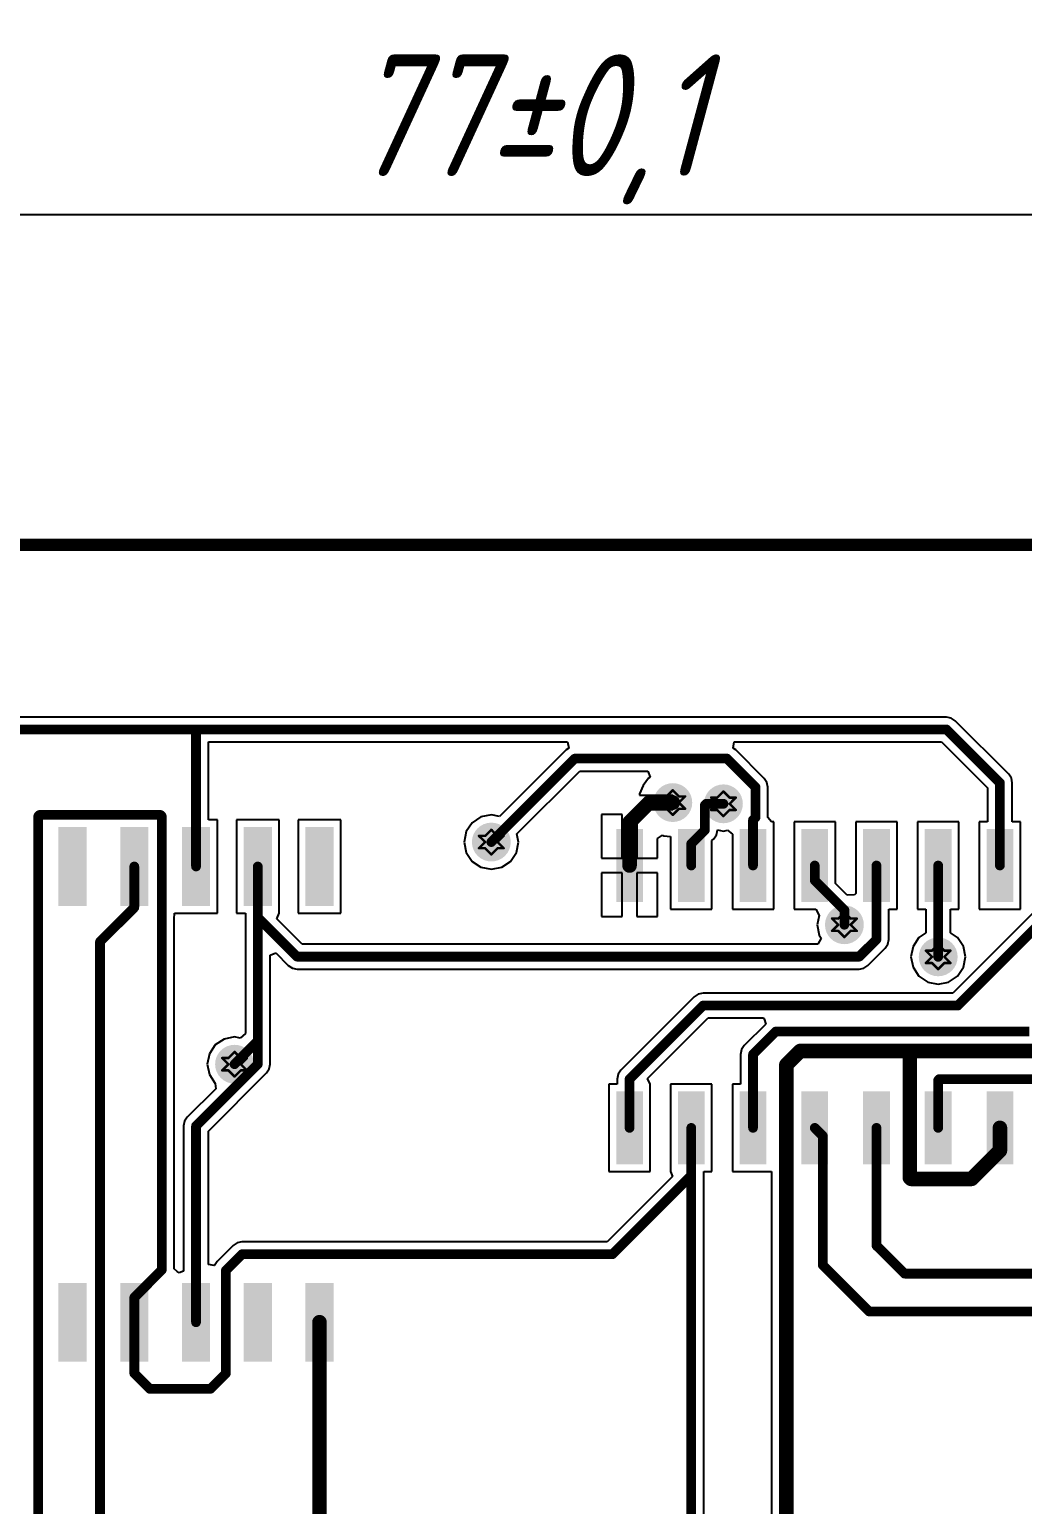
# Paper-space layout 'Лист1' of a CAD drawing. Header units: millimetres. Extents: x 0 to 594, y 0 to 420.
# Drawn here: x 144.8 to 185.6, y 317.9 to 378.6 of the extents above; entities that cross this region are included whole.
import ezdxf

# ---------------------------------------------------------------- set-up
doc = ezdxf.new("R2010")
doc.units = ezdxf.units.MM
for name, color, linetype in [('DrillDrawing', 1, 'Continuous'), ('Mechanical1', 6, 'Continuous'), ('TopLayer', 1, 'Continuous')]:
    doc.layers.add(name, color=color, linetype=linetype)
doc.styles.get("Standard").update_dxf_attribs({"font": 'arial.ttf'})
doc.dimstyles.new('ISO-25', dxfattribs={"dimtxt": 2.5, "dimasz": 2.5, "dimexe": 1.25, "dimexo": 0.625, "dimtad": 1, "dimtxsty": 'Standard', "dimcen": 2.5, "dimadec": 0, "dimazin": 0, "dimtfac": 1, "dimtmove": 0, "dimatfit": 3, "dimfxl": 1, "dimarcsym": 0})

# ---------------------------------------------------------------- blocks, each defined once
blk = doc.blocks.new('*D191')
at = {"color": 0, "lineweight": -2, "transparency": 16777216}
for p, q in [((80.094, 358.001), (80.094, 384.114)), ((249.914, 358.001), (249.914, 384.114)), ((82.594, 382.864), (247.414, 382.864))]:
    blk.add_line(p, q, dxfattribs=at)
at = {"color": 0, "transparency": 16777216}
for points in [[(82.594, 383.281), (82.594, 382.448), (80.094, 382.864)], [(247.414, 383.281), (247.414, 382.448), (249.914, 382.864)]]:
    blk.add_solid(points, dxfattribs=at)
at = {"layer": 'Defpoints', "color": 0, "transparency": 16777216}
for p in [(249.914, 382.864), (80.094, 357.376), (249.914, 357.376)]:
    blk.add_point(p, dxfattribs=at)
at = {"color": 0, "transparency": 16777216, "insert": (165.004, 386.364), "char_height": 2.5, "width": 16.1, "attachment_point": 5}
blk.add_mtext('{\\fGOST type A|b0|i1|c204|p34;\\H2x;85±0,1}', dxfattribs=at)
blk = doc.blocks.new('*D208')
at = {"color": 0, "lineweight": -2, "transparency": 16777216}
for p, q in [((87.686, 350.609), (87.686, 372.209)), ((242.721, 350.701), (242.721, 372.209)), ((90.186, 370.959), (240.221, 370.959))]:
    blk.add_line(p, q, dxfattribs=at)
at = {"color": 0, "transparency": 16777216}
for points in [[(90.186, 371.376), (90.186, 370.543), (87.686, 370.959)], [(240.221, 371.376), (240.221, 370.543), (242.721, 370.959)]]:
    blk.add_solid(points, dxfattribs=at)
at = {"layer": 'Defpoints', "color": 0, "transparency": 16777216}
for p in [(242.721, 370.959), (87.686, 349.984), (242.721, 350.076)]:
    blk.add_point(p, dxfattribs=at)
at = {"color": 0, "transparency": 16777216, "insert": (165.204, 374.459), "char_height": 2.5, "attachment_point": 5}
blk.add_mtext('{\\fGOST type A|b0|i1|c0|p34;\\H2x;77\\fGOST type A|b0|i1|c204|p34;±0,1}', dxfattribs=at)

psp = doc.layouts.new('Лист1')

# ---------------------------------------------------------------- hatches: boundary and pattern name
at = {"layer": 'TopLayer'}
h = psp.add_hatch(color=1, dxfattribs=at)
edge = h.paths.add_edge_path()
edge.add_arc((171.236, 346.778), 0.799, 0, 360)
h = psp.add_hatch(color=1, dxfattribs=at)
edge = h.paths.add_edge_path()
edge.add_arc((173.317, 346.727), 0.799, 0, 360)
for points in [[(145.984, 345.769), (147.143, 345.769), (147.143, 342.532), (145.984, 342.532)], [(148.521, 345.769), (149.68, 345.769), (149.68, 342.532), (148.521, 342.532)], [(151.059, 345.769), (152.217, 345.769), (152.217, 342.532), (151.059, 342.532)], [(153.596, 345.769), (154.755, 345.769), (154.755, 342.532), (153.596, 342.532)], [(156.133, 345.769), (157.292, 345.769), (157.292, 342.532), (156.133, 342.532)], [(168.91, 345.689), (170.008, 345.689), (170.008, 342.692), (168.91, 342.692)], [(171.447, 345.689), (172.546, 345.689), (172.546, 342.692), (171.447, 342.692)], [(173.984, 345.689), (175.083, 345.689), (175.083, 342.692), (173.984, 342.692)], [(176.521, 345.689), (177.62, 345.689), (177.62, 342.692), (176.521, 342.692)], [(179.059, 345.689), (180.158, 345.689), (180.158, 342.692), (179.059, 342.692)], [(181.596, 345.689), (182.695, 345.689), (182.695, 342.692), (181.596, 342.692)], [(184.133, 345.689), (185.232, 345.689), (185.232, 342.692), (184.133, 342.692)], [(168.91, 334.9), (170.008, 334.9), (170.008, 331.903), (168.91, 331.903)], [(171.447, 334.9), (172.546, 334.9), (172.546, 331.903), (171.447, 331.903)], [(173.984, 334.9), (175.083, 334.9), (175.083, 331.903), (173.984, 331.903)], [(176.521, 334.9), (177.62, 334.9), (177.62, 331.903), (176.521, 331.903)], [(179.059, 334.9), (180.158, 334.9), (180.158, 331.903), (179.059, 331.903)], [(181.596, 334.9), (182.695, 334.9), (182.695, 331.903), (181.596, 331.903)], [(184.133, 334.9), (185.232, 334.9), (185.232, 331.903), (184.133, 331.903)], [(145.984, 327.029), (147.143, 327.029), (147.143, 323.792), (145.984, 323.792)], [(148.521, 327.029), (149.68, 327.029), (149.68, 323.792), (148.521, 323.792)], [(151.059, 327.029), (152.217, 327.029), (152.217, 323.792), (151.059, 323.792)], [(153.596, 327.029), (154.755, 327.029), (154.755, 323.792), (153.596, 323.792)], [(156.133, 327.029), (157.292, 327.029), (157.292, 323.792), (156.133, 323.792)]]:
    psp.add_hatch(color=1, dxfattribs=at).paths.add_polyline_path(points)
h = psp.add_hatch(color=1, dxfattribs=at)
edge = h.paths.add_edge_path()
edge.add_arc((163.777, 345.154), 0.799, 0, 360)
h = psp.add_hatch(color=1, dxfattribs=at)
edge = h.paths.add_edge_path()
edge.add_arc((178.29, 341.754), 0.799, 0, 360)
h = psp.add_hatch(color=1, dxfattribs=at)
edge = h.paths.add_edge_path()
edge.add_arc((182.146, 340.434), 0.799, 0, 360)
h = psp.add_hatch(color=1, dxfattribs=at)
edge = h.paths.add_edge_path()
edge.add_arc((153.221, 336.019), 0.799, 0, 360)

# ---------------------------------------------------------------- linework, layer by layer
at = {"layer": 'DrillDrawing', "const_width": 0.101}
for points in [[(170.729, 347.031), (170.983, 346.778)], [(170.729, 347.031), (170.983, 347.031)], [(170.983, 347.031), (171.236, 347.285)], [(171.236, 347.285), (171.49, 347.031)], [(171.49, 347.031), (171.744, 347.031)], [(171.49, 346.778), (171.744, 347.031)], [(172.809, 346.981), (173.063, 346.727)], [(172.809, 346.981), (173.063, 346.981)], [(173.063, 346.981), (173.317, 347.234)], [(173.317, 347.234), (173.571, 346.981)], [(173.571, 346.981), (173.824, 346.981)], [(173.571, 346.727), (173.824, 346.981)], [(170.729, 346.524), (170.983, 346.778)], [(170.729, 346.524), (170.983, 346.524)], [(170.983, 346.524), (171.236, 346.27)], [(171.236, 346.27), (171.49, 346.524)], [(171.49, 346.778), (171.744, 346.524)], [(171.49, 346.524), (171.744, 346.524)], [(172.809, 346.473), (173.063, 346.727)], [(172.809, 346.473), (173.063, 346.473)], [(173.063, 346.473), (173.317, 346.219)], [(173.317, 346.219), (173.571, 346.473)], [(173.571, 346.727), (173.824, 346.473)], [(173.571, 346.473), (173.824, 346.473)], [(163.523, 345.407), (163.777, 345.661)], [(163.777, 345.661), (164.03, 345.407)], [(163.269, 345.407), (163.523, 345.154)], [(163.269, 345.407), (163.523, 345.407)], [(163.269, 344.9), (163.523, 345.154)], [(164.03, 345.407), (164.284, 345.407)], [(164.03, 345.154), (164.284, 345.407)], [(164.03, 345.154), (164.284, 344.9)], [(163.269, 344.9), (163.523, 344.9)], [(163.523, 344.9), (163.777, 344.646)], [(163.777, 344.646), (164.03, 344.9)], [(164.03, 344.9), (164.284, 344.9)], [(178.036, 342.007), (178.29, 342.261)], [(178.29, 342.261), (178.544, 342.007)], [(177.783, 342.007), (178.036, 341.754)], [(177.783, 342.007), (178.036, 342.007)], [(177.783, 341.5), (178.036, 341.754)], [(177.783, 341.5), (178.036, 341.5)], [(178.036, 341.5), (178.29, 341.246)], [(178.29, 341.246), (178.544, 341.5)], [(178.544, 342.007), (178.798, 342.007)], [(178.544, 341.754), (178.798, 342.007)], [(178.544, 341.754), (178.798, 341.5)], [(178.544, 341.5), (178.798, 341.5)], [(181.892, 340.688), (182.146, 340.942)], [(182.146, 340.942), (182.399, 340.688)], [(181.638, 340.688), (181.892, 340.434)], [(181.638, 340.688), (181.892, 340.688)], [(181.638, 340.181), (181.892, 340.434)], [(182.399, 340.688), (182.653, 340.688)], [(182.399, 340.434), (182.653, 340.688)], [(182.399, 340.434), (182.653, 340.181)], [(181.638, 340.181), (181.892, 340.181)], [(181.892, 340.181), (182.146, 339.927)], [(182.146, 339.927), (182.399, 340.181)], [(182.399, 340.181), (182.653, 340.181)], [(152.714, 336.273), (152.968, 336.019)], [(152.714, 336.273), (152.968, 336.273)], [(152.714, 335.766), (152.968, 336.019)], [(152.968, 336.273), (153.221, 336.527)], [(153.221, 336.527), (153.475, 336.273)], [(153.475, 336.273), (153.729, 336.273)], [(153.475, 336.019), (153.729, 336.273)], [(153.475, 336.019), (153.729, 335.766)], [(152.714, 335.766), (152.968, 335.766)], [(152.968, 335.766), (153.221, 335.512)], [(153.221, 335.512), (153.475, 335.766)], [(153.475, 335.766), (153.729, 335.766)]]:
    psp.add_lwpolyline(points, dxfattribs=at)
at = {"layer": 'DrillDrawing', "const_width": 0.0507}
for points in [[(170.703, 347.031, 1), (170.754, 347.031, 1)], [(170.703, 347.031, 1), (170.754, 347.031, 1)], [(170.957, 347.031, 1), (171.008, 347.031, 1)], [(170.957, 347.031, 1), (171.008, 347.031, 1)], [(171.211, 347.285, 1), (171.262, 347.285, 1)], [(171.211, 347.285, 1), (171.262, 347.285, 1)], [(171.465, 347.031, 1), (171.515, 347.031, 1)], [(171.465, 347.031, 1), (171.515, 347.031, 1)], [(171.718, 347.031, 1), (171.769, 347.031, 1)], [(171.718, 347.031, 1), (171.769, 347.031, 1)], [(172.784, 346.981, 1), (172.835, 346.981, 1)], [(172.784, 346.981, 1), (172.835, 346.981, 1)], [(173.038, 346.981, 1), (173.089, 346.981, 1)], [(173.038, 346.981, 1), (173.089, 346.981, 1)], [(173.292, 347.234, 1), (173.342, 347.234, 1)], [(173.292, 347.234, 1), (173.342, 347.234, 1)], [(173.545, 346.981, 1), (173.596, 346.981, 1)], [(173.545, 346.981, 1), (173.596, 346.981, 1)], [(173.799, 346.981, 1), (173.85, 346.981, 1)], [(173.799, 346.981, 1), (173.85, 346.981, 1)], [(170.703, 346.524, 1), (170.754, 346.524, 1)], [(170.703, 346.524, 1), (170.754, 346.524, 1)], [(170.957, 346.778, 1), (171.008, 346.778, 1)], [(170.957, 346.778, 1), (171.008, 346.778, 1)], [(170.957, 346.524, 1), (171.008, 346.524, 1)], [(170.957, 346.524, 1), (171.008, 346.524, 1)], [(171.211, 346.27, 1), (171.262, 346.27, 1)], [(171.211, 346.27, 1), (171.262, 346.27, 1)], [(171.465, 346.778, 1), (171.515, 346.778, 1)], [(171.465, 346.778, 1), (171.515, 346.778, 1)], [(171.465, 346.524, 1), (171.515, 346.524, 1)], [(171.465, 346.524, 1), (171.515, 346.524, 1)], [(171.718, 346.524, 1), (171.769, 346.524, 1)], [(171.718, 346.524, 1), (171.769, 346.524, 1)], [(172.784, 346.473, 1), (172.835, 346.473, 1)], [(172.784, 346.473, 1), (172.835, 346.473, 1)], [(173.038, 346.727, 1), (173.089, 346.727, 1)], [(173.038, 346.727, 1), (173.089, 346.727, 1)], [(173.038, 346.473, 1), (173.089, 346.473, 1)], [(173.038, 346.473, 1), (173.089, 346.473, 1)], [(173.545, 346.727, 1), (173.596, 346.727, 1)], [(173.545, 346.727, 1), (173.596, 346.727, 1)], [(173.545, 346.473, 1), (173.596, 346.473, 1)], [(173.545, 346.473, 1), (173.596, 346.473, 1)], [(173.799, 346.473, 1), (173.85, 346.473, 1)], [(173.799, 346.473, 1), (173.85, 346.473, 1)], [(163.751, 345.661, 1), (163.802, 345.661, 1)], [(163.751, 345.661, 1), (163.802, 345.661, 1)], [(173.292, 346.219, 1), (173.342, 346.219, 1)], [(173.292, 346.219, 1), (173.342, 346.219, 1)], [(163.244, 345.407, 1), (163.295, 345.407, 1)], [(163.244, 345.407, 1), (163.295, 345.407, 1)], [(163.498, 345.407, 1), (163.548, 345.407, 1)], [(163.498, 345.407, 1), (163.548, 345.407, 1)], [(163.498, 345.154, 1), (163.548, 345.154, 1)], [(163.498, 345.154, 1), (163.548, 345.154, 1)], [(164.005, 345.407, 1), (164.056, 345.407, 1)], [(164.005, 345.407, 1), (164.056, 345.407, 1)], [(164.005, 345.154, 1), (164.056, 345.154, 1)], [(164.005, 345.154, 1), (164.056, 345.154, 1)], [(164.259, 345.407, 1), (164.309, 345.407, 1)], [(164.259, 345.407, 1), (164.309, 345.407, 1)], [(163.244, 344.9, 1), (163.295, 344.9, 1)], [(163.244, 344.9, 1), (163.295, 344.9, 1)], [(163.498, 344.9, 1), (163.548, 344.9, 1)], [(163.498, 344.9, 1), (163.548, 344.9, 1)], [(163.751, 344.646, 1), (163.802, 344.646, 1)], [(163.751, 344.646, 1), (163.802, 344.646, 1)], [(164.005, 344.9, 1), (164.056, 344.9, 1)], [(164.005, 344.9, 1), (164.056, 344.9, 1)], [(164.259, 344.9, 1), (164.309, 344.9, 1)], [(164.259, 344.9, 1), (164.309, 344.9, 1)], [(178.265, 342.261, 1), (178.315, 342.261, 1)], [(178.265, 342.261, 1), (178.315, 342.261, 1)], [(177.757, 342.007, 1), (177.808, 342.007, 1)], [(177.757, 342.007, 1), (177.808, 342.007, 1)], [(177.757, 341.5, 1), (177.808, 341.5, 1)], [(177.757, 341.5, 1), (177.808, 341.5, 1)], [(178.011, 342.007, 1), (178.062, 342.007, 1)], [(178.011, 342.007, 1), (178.062, 342.007, 1)], [(178.011, 341.754, 1), (178.062, 341.754, 1)], [(178.011, 341.754, 1), (178.062, 341.754, 1)], [(178.011, 341.5, 1), (178.062, 341.5, 1)], [(178.011, 341.5, 1), (178.062, 341.5, 1)], [(178.518, 342.007, 1), (178.569, 342.007, 1)], [(178.518, 342.007, 1), (178.569, 342.007, 1)], [(178.518, 341.754, 1), (178.569, 341.754, 1)], [(178.518, 341.754, 1), (178.569, 341.754, 1)], [(178.518, 341.5, 1), (178.569, 341.5, 1)], [(178.518, 341.5, 1), (178.569, 341.5, 1)], [(178.772, 342.007, 1), (178.823, 342.007, 1)], [(178.772, 342.007, 1), (178.823, 342.007, 1)], [(178.772, 341.5, 1), (178.823, 341.5, 1)], [(178.772, 341.5, 1), (178.823, 341.5, 1)], [(178.265, 341.246, 1), (178.315, 341.246, 1)], [(178.265, 341.246, 1), (178.315, 341.246, 1)], [(182.12, 340.942, 1), (182.171, 340.942, 1)], [(182.12, 340.942, 1), (182.171, 340.942, 1)], [(181.613, 340.688, 1), (181.663, 340.688, 1)], [(181.613, 340.688, 1), (181.663, 340.688, 1)], [(181.866, 340.688, 1), (181.917, 340.688, 1)], [(181.866, 340.688, 1), (181.917, 340.688, 1)], [(181.866, 340.434, 1), (181.917, 340.434, 1)], [(181.866, 340.434, 1), (181.917, 340.434, 1)], [(182.374, 340.688, 1), (182.425, 340.688, 1)], [(182.374, 340.688, 1), (182.425, 340.688, 1)], [(182.374, 340.434, 1), (182.425, 340.434, 1)], [(182.374, 340.434, 1), (182.425, 340.434, 1)], [(182.628, 340.688, 1), (182.678, 340.688, 1)], [(182.628, 340.688, 1), (182.678, 340.688, 1)], [(181.613, 340.181, 1), (181.663, 340.181, 1)], [(181.613, 340.181, 1), (181.663, 340.181, 1)], [(181.866, 340.181, 1), (181.917, 340.181, 1)], [(181.866, 340.181, 1), (181.917, 340.181, 1)], [(182.12, 339.927, 1), (182.171, 339.927, 1)], [(182.12, 339.927, 1), (182.171, 339.927, 1)], [(182.374, 340.181, 1), (182.425, 340.181, 1)], [(182.374, 340.181, 1), (182.425, 340.181, 1)], [(182.628, 340.181, 1), (182.678, 340.181, 1)], [(182.628, 340.181, 1), (182.678, 340.181, 1)], [(152.689, 336.273, 1), (152.739, 336.273, 1)], [(152.689, 336.273, 1), (152.739, 336.273, 1)], [(152.942, 336.273, 1), (152.993, 336.273, 1)], [(152.942, 336.273, 1), (152.993, 336.273, 1)], [(152.942, 336.019, 1), (152.993, 336.019, 1)], [(152.942, 336.019, 1), (152.993, 336.019, 1)], [(153.196, 336.527, 1), (153.247, 336.527, 1)], [(153.196, 336.527, 1), (153.247, 336.527, 1)], [(153.45, 336.273, 1), (153.5, 336.273, 1)], [(153.45, 336.273, 1), (153.5, 336.273, 1)], [(153.45, 336.019, 1), (153.5, 336.019, 1)], [(153.45, 336.019, 1), (153.5, 336.019, 1)], [(153.703, 336.273, 1), (153.754, 336.273, 1)], [(153.703, 336.273, 1), (153.754, 336.273, 1)], [(152.689, 335.766, 1), (152.739, 335.766, 1)], [(152.689, 335.766, 1), (152.739, 335.766, 1)], [(152.942, 335.766, 1), (152.993, 335.766, 1)], [(152.942, 335.766, 1), (152.993, 335.766, 1)], [(153.196, 335.512, 1), (153.247, 335.512, 1)], [(153.196, 335.512, 1), (153.247, 335.512, 1)], [(153.45, 335.766, 1), (153.5, 335.766, 1)], [(153.45, 335.766, 1), (153.5, 335.766, 1)], [(153.703, 335.766, 1), (153.754, 335.766, 1)], [(153.703, 335.766, 1), (153.754, 335.766, 1)]]:
    psp.add_lwpolyline(points, format="xyb", close=True, dxfattribs=at)
at = {"layer": 'Mechanical1', "const_width": 0.507}
psp.add_lwpolyline([(80.094, 357.376), (249.914, 357.376)], dxfattribs=at)
at = {"layer": 'TopLayer'}
for p, q in [((132.363, 357.376), (249.914, 357.376)), ((195.254, 351.451), (182.743, 338.94)), ((182.488, 350.294), (132.363, 350.294)), ((182.683, 350.255), (182.488, 350.294)), ((182.848, 350.144), (182.683, 350.255)), ((185.043, 347.95), (182.848, 350.144)), ((152.147, 346.068), (152.147, 349.275)), ((152.147, 349.275), (166.913, 349.275)), ((166.848, 348.946), (164.11, 346.208)), ((166.962, 349.021), (166.848, 348.946)), ((166.913, 349.275), (166.962, 349.021)), ((173.711, 349.021), (173.76, 349.275)), ((173.824, 348.946), (173.711, 349.021)), ((173.76, 349.275), (182.277, 349.275)), ((174.998, 347.772), (173.824, 348.946)), ((182.277, 349.275), (184.174, 347.379)), ((164.831, 345.487), (167.42, 348.076)), ((167.42, 348.076), (170.215, 348.076)), ((170.239, 347.775), (170.015, 347.483)), ((170.215, 348.076), (170.301, 347.823)), ((170.301, 347.823), (170.239, 347.775)), ((175.108, 347.607), (174.998, 347.772)), ((175.147, 347.412), (175.108, 347.607)), ((185.153, 347.784), (185.043, 347.95)), ((185.192, 347.59), (185.153, 347.784)), ((185.192, 345.988), (185.192, 347.59)), ((169.874, 347.143), (169.865, 347.077)), ((169.865, 347.077), (171.236, 347.077)), ((170.015, 347.483), (169.874, 347.143)), ((171.236, 347.077), (171.236, 346.478)), ((175.147, 346.17), (175.147, 347.412)), ((184.174, 347.379), (184.174, 345.988)), ((169.811, 346.478), (169.759, 346.405)), ((169.759, 346.405), (169.759, 344.49)), ((171.236, 346.478), (169.811, 346.478)), ((152.517, 346.068), (152.147, 346.068)), ((152.517, 342.232), (152.517, 346.068)), ((155.054, 346.068), (153.296, 346.068)), ((153.296, 346.068), (153.296, 342.232)), ((155.054, 342.232), (155.054, 346.068)), ((157.592, 346.068), (155.833, 346.068)), ((155.833, 346.068), (155.833, 342.232)), ((157.592, 342.232), (157.592, 346.068)), ((162.984, 345.946), (162.742, 345.582)), ((163.348, 346.189), (162.984, 345.946)), ((163.777, 346.274), (163.348, 346.189)), ((164.11, 346.208), (163.777, 346.274)), ((169.159, 346.288), (168.31, 346.288)), ((168.31, 346.288), (168.31, 344.49)), ((169.159, 344.49), (169.159, 346.288)), ((175.296, 345.988), (175.147, 346.17)), ((175.383, 345.988), (175.296, 345.988)), ((175.383, 342.392), (175.383, 345.988)), ((177.92, 345.988), (176.222, 345.988)), ((176.222, 345.988), (176.222, 342.392)), ((177.92, 343.452), (177.92, 345.988)), ((180.457, 345.988), (178.759, 345.988)), ((178.759, 345.988), (178.759, 343.039)), ((180.457, 342.392), (180.457, 345.988)), ((182.995, 345.988), (181.296, 345.988)), ((181.296, 345.988), (181.296, 342.392)), ((182.995, 342.392), (182.995, 345.988)), ((184.174, 345.988), (183.834, 345.988)), ((183.834, 345.988), (183.834, 342.392)), ((185.532, 345.988), (185.192, 345.988)), ((185.532, 342.392), (185.532, 345.988)), ((162.742, 345.582), (162.656, 345.154)), ((162.656, 345.154), (162.742, 344.725)), ((164.812, 344.725), (164.897, 345.154)), ((164.897, 345.154), (164.831, 345.487)), ((170.608, 345.296), (170.819, 345.437)), ((170.608, 344.49), (170.608, 345.296)), ((170.819, 345.437), (170.871, 345.415)), ((170.871, 345.415), (171.147, 345.379)), ((171.147, 345.379), (171.147, 342.392)), ((172.845, 345.218), (172.917, 345.29)), ((172.845, 342.392), (172.845, 345.218)), ((172.917, 345.29), (173.028, 345.455)), ((173.028, 345.455), (173.067, 345.65)), ((173.067, 345.65), (173.073, 345.655)), ((173.073, 345.655), (173.317, 345.606)), ((173.317, 345.606), (173.488, 345.641)), ((173.488, 345.641), (173.685, 345.48)), ((173.685, 345.48), (173.685, 342.392)), ((162.742, 344.725), (162.984, 344.361)), ((164.569, 344.361), (164.812, 344.725)), ((162.984, 344.361), (163.348, 344.119)), ((163.348, 344.119), (163.777, 344.033)), ((163.777, 344.033), (164.205, 344.119)), ((164.205, 344.119), (164.569, 344.361)), ((168.31, 344.49), (169.159, 344.49)), ((169.159, 343.891), (168.31, 343.891)), ((168.31, 343.891), (168.31, 342.093)), ((169.159, 342.093), (169.159, 343.891)), ((169.759, 344.49), (170.608, 344.49)), ((170.608, 343.891), (169.759, 343.891)), ((169.759, 343.891), (169.759, 342.093)), ((170.608, 342.093), (170.608, 343.891)), ((178.398, 342.974), (177.92, 343.452)), ((178.709, 342.988), (178.398, 342.974)), ((178.759, 343.039), (178.709, 342.988)), ((150.737, 341.988), (150.759, 342.232)), ((150.759, 342.232), (152.517, 342.232)), ((153.296, 342.232), (153.666, 342.232)), ((153.666, 342.232), (153.666, 337.281)), ((154.956, 341.998), (155.053, 342.232)), ((155.053, 342.232), (155.054, 342.232)), ((155.833, 342.232), (157.592, 342.232)), ((168.31, 342.093), (169.159, 342.093)), ((169.759, 342.093), (170.608, 342.093)), ((171.147, 342.392), (172.845, 342.392)), ((173.685, 342.392), (175.383, 342.392)), ((176.222, 342.392), (177.113, 342.392)), ((177.113, 342.392), (177.246, 342.138)), ((177.246, 342.138), (177.17, 341.754)), ((180.117, 341.151), (180.117, 342.392)), ((180.117, 342.392), (180.457, 342.392)), ((181.296, 342.392), (181.636, 342.392)), ((181.636, 342.392), (181.636, 341.416)), ((182.655, 341.416), (182.655, 342.392)), ((182.655, 342.392), (182.995, 342.392)), ((183.834, 342.392), (185.532, 342.392)), ((150.737, 327.601), (150.737, 341.988)), ((156.002, 340.951), (154.956, 341.998)), ((177.17, 341.754), (177.255, 341.325)), ((177.2, 340.951), (156.002, 340.951)), ((177.335, 341.205), (177.2, 340.951)), ((177.255, 341.325), (177.335, 341.205)), ((179.968, 340.791), (180.079, 340.956)), ((180.079, 340.956), (180.117, 341.151)), ((181.11, 340.863), (181.025, 340.434)), ((181.353, 341.227), (181.11, 340.863)), ((181.636, 341.416), (181.353, 341.227)), ((182.938, 341.227), (182.655, 341.416)), ((183.181, 340.863), (182.938, 341.227)), ((183.266, 340.434), (183.181, 340.863)), ((154.684, 340.497), (154.919, 340.594)), ((154.684, 336.973), (154.684, 340.497)), ((154.919, 340.594), (155.431, 340.082)), ((179.259, 340.082), (179.968, 340.791)), ((181.025, 340.434), (181.11, 340.006)), ((183.181, 340.006), (183.266, 340.434)), ((155.431, 340.082), (155.597, 339.971)), ((155.597, 339.971), (155.791, 339.933)), ((155.791, 339.933), (178.899, 339.933)), ((178.899, 339.933), (179.094, 339.971)), ((179.094, 339.971), (179.259, 340.082)), ((181.11, 340.006), (181.353, 339.642)), ((181.353, 339.642), (181.717, 339.399)), ((182.574, 339.399), (182.938, 339.642)), ((182.938, 339.642), (183.181, 340.006)), ((181.717, 339.399), (182.146, 339.314)), ((182.146, 339.314), (182.574, 339.399)), ((172.12, 338.791), (169.099, 335.771)), ((172.285, 338.902), (172.12, 338.791)), ((172.48, 338.94), (172.285, 338.902)), ((182.743, 338.94), (172.48, 338.94)), ((170.203, 335.434), (172.691, 337.922)), ((172.691, 337.922), (174.964, 337.922)), ((174.964, 337.922), (174.989, 337.889)), ((174.989, 337.889), (175.058, 337.668)), ((153.666, 337.281), (153.449, 337.094)), ((175.058, 337.668), (174.174, 336.784)), ((152.429, 336.812), (152.186, 336.448)), ((152.793, 337.054), (152.429, 336.812)), ((153.221, 337.14), (152.793, 337.054)), ((153.449, 337.094), (153.221, 337.14)), ((154.684, 336.019), (154.684, 336.973)), ((174.063, 336.619), (174.024, 336.424)), ((174.174, 336.784), (174.063, 336.619)), ((152.186, 336.448), (152.101, 336.019)), ((152.101, 336.019), (152.186, 335.591)), ((154.646, 335.824), (154.684, 336.019)), ((174.024, 336.424), (174.024, 335.2)), ((152.147, 333.271), (154.535, 335.659)), ((152.186, 335.591), (152.429, 335.227)), ((154.535, 335.659), (154.646, 335.824)), ((168.988, 335.605), (168.95, 335.41)), ((168.95, 335.41), (168.95, 335.2)), ((169.099, 335.771), (168.988, 335.605)), ((170.3, 335.2), (170.203, 335.434)), ((152.45, 335.014), (151.278, 333.842)), ((152.429, 335.227), (152.45, 335.014)), ((168.95, 335.2), (168.61, 335.2)), ((168.61, 335.2), (168.61, 331.604)), ((170.308, 335.2), (170.3, 335.2)), ((170.308, 331.604), (170.308, 335.2)), ((172.845, 335.2), (171.147, 335.2)), ((171.147, 335.2), (171.147, 331.604)), ((172.845, 331.604), (172.845, 335.2)), ((174.024, 335.2), (173.685, 335.2)), ((173.685, 335.2), (173.685, 331.604)), ((151.167, 333.677), (151.129, 333.482)), ((151.278, 333.842), (151.167, 333.677)), ((151.129, 333.482), (151.129, 327.509)), ((152.147, 327.79), (152.147, 333.271)), ((171.229, 331.405), (168.538, 328.714)), ((168.61, 331.604), (170.308, 331.604)), ((171.147, 331.604), (171.147, 331.604)), ((171.147, 331.604), (171.229, 331.405)), ((172.506, 331.452), (172.506, 331.604)), ((172.506, 331.604), (172.845, 331.604)), ((172.506, 309.352), (172.506, 331.452)), ((173.685, 331.604), (175.294, 331.604)), ((175.294, 331.604), (175.294, 315.061)), ((153.166, 328.565), (152.506, 327.905)), ((153.331, 328.675), (153.166, 328.565)), ((153.526, 328.714), (153.331, 328.675)), ((168.538, 328.714), (153.526, 328.714)), ((150.858, 327.495), (150.737, 327.601)), ((152.38, 327.743), (152.147, 327.79)), ((152.401, 327.747), (152.38, 327.743)), ((152.506, 327.905), (152.401, 327.747)), ((150.948, 327.437), (150.858, 327.495)), ((151.129, 327.509), (150.948, 327.437))]:
    psp.add_line(p, q, dxfattribs=at)
for points, const_width in [([(182.954, 338.431), (195.614, 351.091)], 0.4), ([(113.458, 349.784), (151.638, 349.784)], 0.4), ([(151.638, 344.15), (151.638, 349.784)], 0.4), ([(151.638, 349.784), (182.488, 349.784)], 0.4), ([(182.488, 349.784), (184.683, 347.59)], 0.4), ([(163.777, 345.154), (167.209, 348.586)], 0.4), ([(167.209, 348.586), (173.464, 348.586)], 0.4), ([(173.464, 348.586), (174.638, 347.412)], 0.4), ([(174.638, 346.17), (174.638, 347.412)], 0.4), ([(184.683, 344.19), (184.683, 347.59)], 0.4), ([(169.459, 345.966), (170.271, 346.778)], 0.599), ([(170.271, 346.778), (171.236, 346.778)], 0.599), ([(172.557, 346.679), (172.605, 346.727)], 0.4), ([(172.605, 346.727), (173.317, 346.727)], 0.4), ([(145.153, 346.219), (145.203, 346.27)], 0.4), ([(145.153, 313.64), (145.153, 346.219)], 0.4), ([(145.203, 346.27), (150.177, 346.27)], 0.4), ([(150.177, 346.27), (150.227, 346.219)], 0.4), ([(150.227, 327.555), (150.227, 346.219)], 0.4), ([(172.557, 345.65), (172.557, 346.679)], 0.4), ([(174.534, 346.066), (174.638, 346.17)], 0.4), ([(169.459, 344.19), (169.459, 345.966)], 0.599), ([(171.996, 345.089), (172.557, 345.65)], 0.4), ([(174.534, 344.19), (174.534, 346.066)], 0.4), ([(171.996, 344.19), (171.996, 345.089)], 0.4), ([(149.101, 342.464), (149.101, 344.15)], 0.4), ([(154.175, 342.058), (154.175, 344.15)], 0.4), ([(177.071, 343.581), (177.071, 344.19)], 0.4), ([(179.608, 341.151), (179.608, 344.19)], 0.4), ([(182.146, 340.434), (182.146, 344.19)], 0.4), ([(177.071, 343.581), (178.29, 342.361)], 0.4), ([(147.69, 341.054), (149.101, 342.464)], 0.4), ([(154.175, 336.973), (154.175, 342.058)], 0.4), ([(154.175, 342.058), (155.791, 340.442)], 0.4), ([(178.29, 341.754), (178.29, 342.361)], 0.4), ([(147.69, 312.676), (147.69, 341.054)], 0.4), ([(178.899, 340.442), (179.608, 341.151)], 0.4), ([(155.791, 340.442), (178.899, 340.442)], 0.4), ([(169.459, 335.41), (172.48, 338.431)], 0.4), ([(172.48, 338.431), (182.954, 338.431)], 0.4), ([(174.534, 336.424), (175.474, 337.364)], 0.4), ([(175.474, 337.364), (185.889, 337.364)], 0.4), ([(153.221, 336.019), (154.175, 336.973)], 0.4), ([(154.175, 336.019), (154.175, 336.973)], 0.4), ([(174.534, 333.402), (174.534, 336.424)], 0.4), ([(175.905, 335.994), (176.476, 336.565)], 0.599), ([(176.476, 336.565), (180.98, 336.565)], 0.599), ([(180.98, 331.355), (180.98, 336.565)], 0.599), ([(180.98, 336.565), (206.641, 336.565)], 0.599), ([(151.638, 333.482), (154.175, 336.019)], 0.4), ([(175.905, 315.061), (175.905, 335.994)], 0.599), ([(169.459, 333.402), (169.459, 335.41)], 0.4), ([(182.146, 335.36), (182.196, 335.41)], 0.4), ([(182.146, 333.402), (182.146, 335.36)], 0.4), ([(182.196, 335.41), (201.583, 335.41)], 0.4), ([(151.638, 325.41), (151.638, 333.482)], 0.4), ([(171.996, 331.452), (171.996, 333.402)], 0.4), ([(177.071, 333.402), (177.287, 333.186)], 0.4), ([(179.608, 328.562), (179.608, 333.402)], 0.4), ([(184.683, 332.467), (184.683, 333.402)], 0.599), ([(177.287, 333.186), (177.404, 333.069)], 0.4), ([(177.404, 327.756), (177.404, 333.069)], 0.4), ([(183.52, 331.304), (184.683, 332.467)], 0.599), ([(168.749, 328.204), (171.996, 331.452)], 0.4), ([(171.996, 309.352), (171.996, 331.452)], 0.4), ([(180.98, 331.355), (181.03, 331.304)], 0.599), ([(181.03, 331.304), (183.52, 331.304)], 0.599), ([(179.608, 328.562), (180.763, 327.408)], 0.4), ([(152.866, 327.545), (153.526, 328.204)], 0.4), ([(153.526, 328.204), (168.749, 328.204)], 0.4), ([(149.101, 326.428), (150.227, 327.555)], 0.4), ([(152.866, 323.307), (152.866, 327.545)], 0.4), ([(177.404, 327.756), (179.307, 325.853)], 0.4), ([(180.763, 327.408), (199.967, 327.408)], 0.4), ([(149.101, 325.41), (149.101, 326.428)], 0.4), ([(156.713, 308.769), (156.713, 325.41)], 0.599), ([(179.307, 325.853), (189.153, 325.853)], 0.4), ([(149.101, 323.307), (149.101, 325.41)], 0.4), ([(149.101, 323.307), (149.735, 322.673)], 0.4), ([(152.232, 322.673), (152.866, 323.307)], 0.4), ([(149.735, 322.673), (152.232, 322.673)], 0.4)]:
    psp.add_lwpolyline(points, dxfattribs=dict(at, const_width=const_width))
for points, const_width in [([(151.538, 349.784, 1), (151.738, 349.784, 1)], 0.2), ([(151.538, 349.784, 1), (151.738, 349.784, 1)], 0.2), ([(151.538, 349.784, 1), (151.738, 349.784, 1)], 0.2), ([(182.388, 349.784, 1), (182.588, 349.784, 1)], 0.2), ([(182.388, 349.784, 1), (182.588, 349.784, 1)], 0.2), ([(167.109, 348.586, 1), (167.308, 348.586, 1)], 0.2), ([(167.109, 348.586, 1), (167.308, 348.586, 1)], 0.2), ([(173.364, 348.586, 1), (173.564, 348.586, 1)], 0.2), ([(173.364, 348.586, 1), (173.564, 348.586, 1)], 0.2), ([(174.538, 347.412, 1), (174.738, 347.412, 1)], 0.2), ([(174.538, 347.412, 1), (174.738, 347.412, 1)], 0.2), ([(184.583, 347.59, 1), (184.783, 347.59, 1)], 0.2), ([(184.583, 347.59, 1), (184.783, 347.59, 1)], 0.2), ([(170.121, 346.778, 1), (170.421, 346.778, 1)], 0.3), ([(170.121, 346.778, 1), (170.421, 346.778, 1)], 0.3), ([(171.086, 346.778, 1), (171.386, 346.778, 1)], 0.3), ([(172.505, 346.727, 1), (172.705, 346.727, 1)], 0.2), ([(172.505, 346.727, 1), (172.705, 346.727, 1)], 0.2), ([(173.217, 346.727, 1), (173.417, 346.727, 1)], 0.2), ([(145.053, 346.219, 1), (145.253, 346.219, 1)], 0.2), ([(145.053, 346.219, 1), (145.253, 346.219, 1)], 0.2), ([(145.104, 346.27, 1), (145.303, 346.27, 1)], 0.2), ([(145.104, 346.27, 1), (145.303, 346.27, 1)], 0.2), ([(150.077, 346.27, 1), (150.277, 346.27, 1)], 0.2), ([(150.077, 346.27, 1), (150.277, 346.27, 1)], 0.2), ([(150.127, 346.219, 1), (150.327, 346.219, 1)], 0.2), ([(150.127, 346.219, 1), (150.327, 346.219, 1)], 0.2), ([(172.457, 346.679, 1), (172.657, 346.679, 1)], 0.2), ([(172.457, 346.679, 1), (172.657, 346.679, 1)], 0.2), ([(174.538, 346.17, 1), (174.738, 346.17, 1)], 0.2), ([(174.538, 346.17, 1), (174.738, 346.17, 1)], 0.2), ([(169.309, 345.966, 1), (169.609, 345.966, 1)], 0.3), ([(169.309, 345.966, 1), (169.609, 345.966, 1)], 0.3), ([(172.457, 345.65, 1), (172.657, 345.65, 1)], 0.2), ([(172.457, 345.65, 1), (172.657, 345.65, 1)], 0.2), ([(174.434, 346.066, 1), (174.633, 346.066, 1)], 0.2), ([(174.434, 346.066, 1), (174.633, 346.066, 1)], 0.2), ([(163.677, 345.154, 1), (163.877, 345.154, 1)], 0.2), ([(171.896, 345.089, 1), (172.096, 345.089, 1)], 0.2), ([(171.896, 345.089, 1), (172.096, 345.089, 1)], 0.2), ([(149.001, 344.15, 1), (149.2, 344.15, 1)], 0.2), ([(151.538, 344.15, 1), (151.738, 344.15, 1)], 0.2), ([(154.075, 344.15, 1), (154.275, 344.15, 1)], 0.2), ([(169.309, 344.19, 1), (169.609, 344.19, 1)], 0.3), ([(171.896, 344.19, 1), (172.096, 344.19, 1)], 0.2), ([(174.434, 344.19, 1), (174.633, 344.19, 1)], 0.2), ([(176.971, 344.19, 1), (177.171, 344.19, 1)], 0.2), ([(179.508, 344.19, 1), (179.708, 344.19, 1)], 0.2), ([(182.046, 344.19, 1), (182.245, 344.19, 1)], 0.2), ([(184.583, 344.19, 1), (184.783, 344.19, 1)], 0.2), ([(176.971, 343.581, 1), (177.171, 343.581, 1)], 0.2), ([(176.971, 343.581, 1), (177.171, 343.581, 1)], 0.2), ([(149.001, 342.464, 1), (149.2, 342.464, 1)], 0.2), ([(149.001, 342.464, 1), (149.2, 342.464, 1)], 0.2), ([(154.075, 342.058, 1), (154.275, 342.058, 1)], 0.2), ([(154.075, 342.058, 1), (154.275, 342.058, 1)], 0.2), ([(154.075, 342.058, 1), (154.275, 342.058, 1)], 0.2), ([(178.19, 342.361, 1), (178.39, 342.361, 1)], 0.2), ([(178.19, 342.361, 1), (178.39, 342.361, 1)], 0.2), ([(178.19, 341.754, 1), (178.39, 341.754, 1)], 0.2), ([(147.59, 341.054, 1), (147.79, 341.054, 1)], 0.2), ([(147.59, 341.054, 1), (147.79, 341.054, 1)], 0.2), ([(179.508, 341.151, 1), (179.708, 341.151, 1)], 0.2), ([(179.508, 341.151, 1), (179.708, 341.151, 1)], 0.2), ([(155.692, 340.442, 1), (155.891, 340.442, 1)], 0.2), ([(155.692, 340.442, 1), (155.891, 340.442, 1)], 0.2), ([(178.799, 340.442, 1), (178.999, 340.442, 1)], 0.2), ([(178.799, 340.442, 1), (178.999, 340.442, 1)], 0.2), ([(182.046, 340.434, 1), (182.245, 340.434, 1)], 0.2), ([(172.38, 338.431, 1), (172.58, 338.431, 1)], 0.2), ([(172.38, 338.431, 1), (172.58, 338.431, 1)], 0.2), ([(182.854, 338.431, 1), (183.054, 338.431, 1)], 0.2), ([(182.854, 338.431, 1), (183.054, 338.431, 1)], 0.2), ([(175.374, 337.364, 1), (175.574, 337.364, 1)], 0.2), ([(175.374, 337.364, 1), (175.574, 337.364, 1)], 0.2), ([(154.075, 336.973, 1), (154.275, 336.973, 1)], 0.2), ([(154.075, 336.973, 1), (154.275, 336.973, 1)], 0.2), ([(154.075, 336.973, 1), (154.275, 336.973, 1)], 0.2), ([(174.434, 336.424, 1), (174.633, 336.424, 1)], 0.2), ([(174.434, 336.424, 1), (174.633, 336.424, 1)], 0.2), ([(176.326, 336.565, 1), (176.626, 336.565, 1)], 0.3), ([(176.326, 336.565, 1), (176.626, 336.565, 1)], 0.3), ([(180.83, 336.565, 1), (181.129, 336.565, 1)], 0.3), ([(180.83, 336.565, 1), (181.129, 336.565, 1)], 0.3), ([(180.83, 336.565, 1), (181.129, 336.565, 1)], 0.3), ([(153.121, 336.019, 1), (153.321, 336.019, 1)], 0.2), ([(154.075, 336.019, 1), (154.275, 336.019, 1)], 0.2), ([(154.075, 336.019, 1), (154.275, 336.019, 1)], 0.2), ([(175.755, 335.994, 1), (176.055, 335.994, 1)], 0.3), ([(175.755, 335.994, 1), (176.055, 335.994, 1)], 0.3), ([(169.359, 335.41, 1), (169.559, 335.41, 1)], 0.2), ([(169.359, 335.41, 1), (169.559, 335.41, 1)], 0.2), ([(182.046, 335.36, 1), (182.245, 335.36, 1)], 0.2), ([(182.046, 335.36, 1), (182.245, 335.36, 1)], 0.2), ([(182.096, 335.41, 1), (182.296, 335.41, 1)], 0.2), ([(182.096, 335.41, 1), (182.296, 335.41, 1)], 0.2), ([(151.538, 333.482, 1), (151.738, 333.482, 1)], 0.2), ([(151.538, 333.482, 1), (151.738, 333.482, 1)], 0.2), ([(169.359, 333.402, 1), (169.559, 333.402, 1)], 0.2), ([(171.896, 333.402, 1), (172.096, 333.402, 1)], 0.2), ([(174.434, 333.402, 1), (174.633, 333.402, 1)], 0.2), ([(176.971, 333.402, 1), (177.171, 333.402, 1)], 0.2), ([(179.508, 333.402, 1), (179.708, 333.402, 1)], 0.2), ([(182.046, 333.402, 1), (182.245, 333.402, 1)], 0.2), ([(184.533, 333.402, 1), (184.833, 333.402, 1)], 0.3), ([(177.187, 333.186, 1), (177.387, 333.186, 1)], 0.2), ([(177.187, 333.186, 1), (177.387, 333.186, 1)], 0.2), ([(177.304, 333.069, 1), (177.504, 333.069, 1)], 0.2), ([(177.304, 333.069, 1), (177.504, 333.069, 1)], 0.2), ([(184.533, 332.467, 1), (184.833, 332.467, 1)], 0.3), ([(184.533, 332.467, 1), (184.833, 332.467, 1)], 0.3), ([(171.896, 331.452, 1), (172.096, 331.452, 1)], 0.2), ([(171.896, 331.452, 1), (172.096, 331.452, 1)], 0.2), ([(171.896, 331.452, 1), (172.096, 331.452, 1)], 0.2), ([(180.83, 331.355, 1), (181.129, 331.355, 1)], 0.3), ([(180.83, 331.355, 1), (181.129, 331.355, 1)], 0.3), ([(180.881, 331.304, 1), (181.18, 331.304, 1)], 0.3), ([(180.881, 331.304, 1), (181.18, 331.304, 1)], 0.3), ([(183.37, 331.304, 1), (183.669, 331.304, 1)], 0.3), ([(183.37, 331.304, 1), (183.669, 331.304, 1)], 0.3), ([(179.508, 328.562, 1), (179.708, 328.562, 1)], 0.2), ([(179.508, 328.562, 1), (179.708, 328.562, 1)], 0.2), ([(153.426, 328.204, 1), (153.626, 328.204, 1)], 0.2), ([(153.426, 328.204, 1), (153.626, 328.204, 1)], 0.2), ([(168.649, 328.204, 1), (168.848, 328.204, 1)], 0.2), ([(168.649, 328.204, 1), (168.848, 328.204, 1)], 0.2), ([(150.127, 327.555, 1), (150.327, 327.555, 1)], 0.2), ([(150.127, 327.555, 1), (150.327, 327.555, 1)], 0.2), ([(152.766, 327.545, 1), (152.966, 327.545, 1)], 0.2), ([(152.766, 327.545, 1), (152.966, 327.545, 1)], 0.2), ([(177.304, 327.756, 1), (177.504, 327.756, 1)], 0.2), ([(177.304, 327.756, 1), (177.504, 327.756, 1)], 0.2), ([(180.663, 327.408, 1), (180.862, 327.408, 1)], 0.2), ([(180.663, 327.408, 1), (180.862, 327.408, 1)], 0.2), ([(149.001, 326.428, 1), (149.2, 326.428, 1)], 0.2), ([(149.001, 326.428, 1), (149.2, 326.428, 1)], 0.2), ([(156.563, 325.41, 1), (156.862, 325.41, 1)], 0.3), ([(179.207, 325.853, 1), (179.407, 325.853, 1)], 0.2), ([(179.207, 325.853, 1), (179.407, 325.853, 1)], 0.2), ([(149.001, 325.41, 1), (149.2, 325.41, 1)], 0.2), ([(149.001, 325.41, 1), (149.2, 325.41, 1)], 0.2), ([(151.538, 325.41, 1), (151.738, 325.41, 1)], 0.2), ([(149.001, 323.307, 1), (149.2, 323.307, 1)], 0.2), ([(149.001, 323.307, 1), (149.2, 323.307, 1)], 0.2), ([(152.766, 323.307, 1), (152.966, 323.307, 1)], 0.2), ([(152.766, 323.307, 1), (152.966, 323.307, 1)], 0.2), ([(149.635, 322.673, 1), (149.835, 322.673, 1)], 0.2), ([(149.635, 322.673, 1), (149.835, 322.673, 1)], 0.2), ([(152.132, 322.673, 1), (152.332, 322.673, 1)], 0.2), ([(152.132, 322.673, 1), (152.332, 322.673, 1)], 0.2)]:
    psp.add_lwpolyline(points, format="xyb", close=True, dxfattribs=dict(at, const_width=const_width))

# ---------------------------------------------------------------- dimensions: what is measured, and where the dimension line sits
dim = psp.add_linear_dim(base=(249.914, 382.864), p1=(80.094, 357.376), p2=(249.914, 357.376), text='{\\fGOST type A|b0|i1|c204|p34;\\H2x;85±0,1}', dimstyle='ISO-25')
dim.commit()
dim.dimension.update_dxf_attribs({"geometry": '*D191', "text_midpoint": (165.004, 382.864), "dimtype": 160})
dim = psp.add_linear_dim(base=(242.721, 370.959), p1=(87.686, 349.984), p2=(242.721, 350.076), text='{\\fGOST type A|b0|i1|c0|p34;\\H2x;77\\fGOST type A|b0|i1|c204|p34;±0,1}', dimstyle='ISO-25')
dim.commit()
dim.dimension.update_dxf_attribs({"geometry": '*D208', "text_midpoint": (165.204, 374.459)})

doc.saveas('drawing.dxf')
